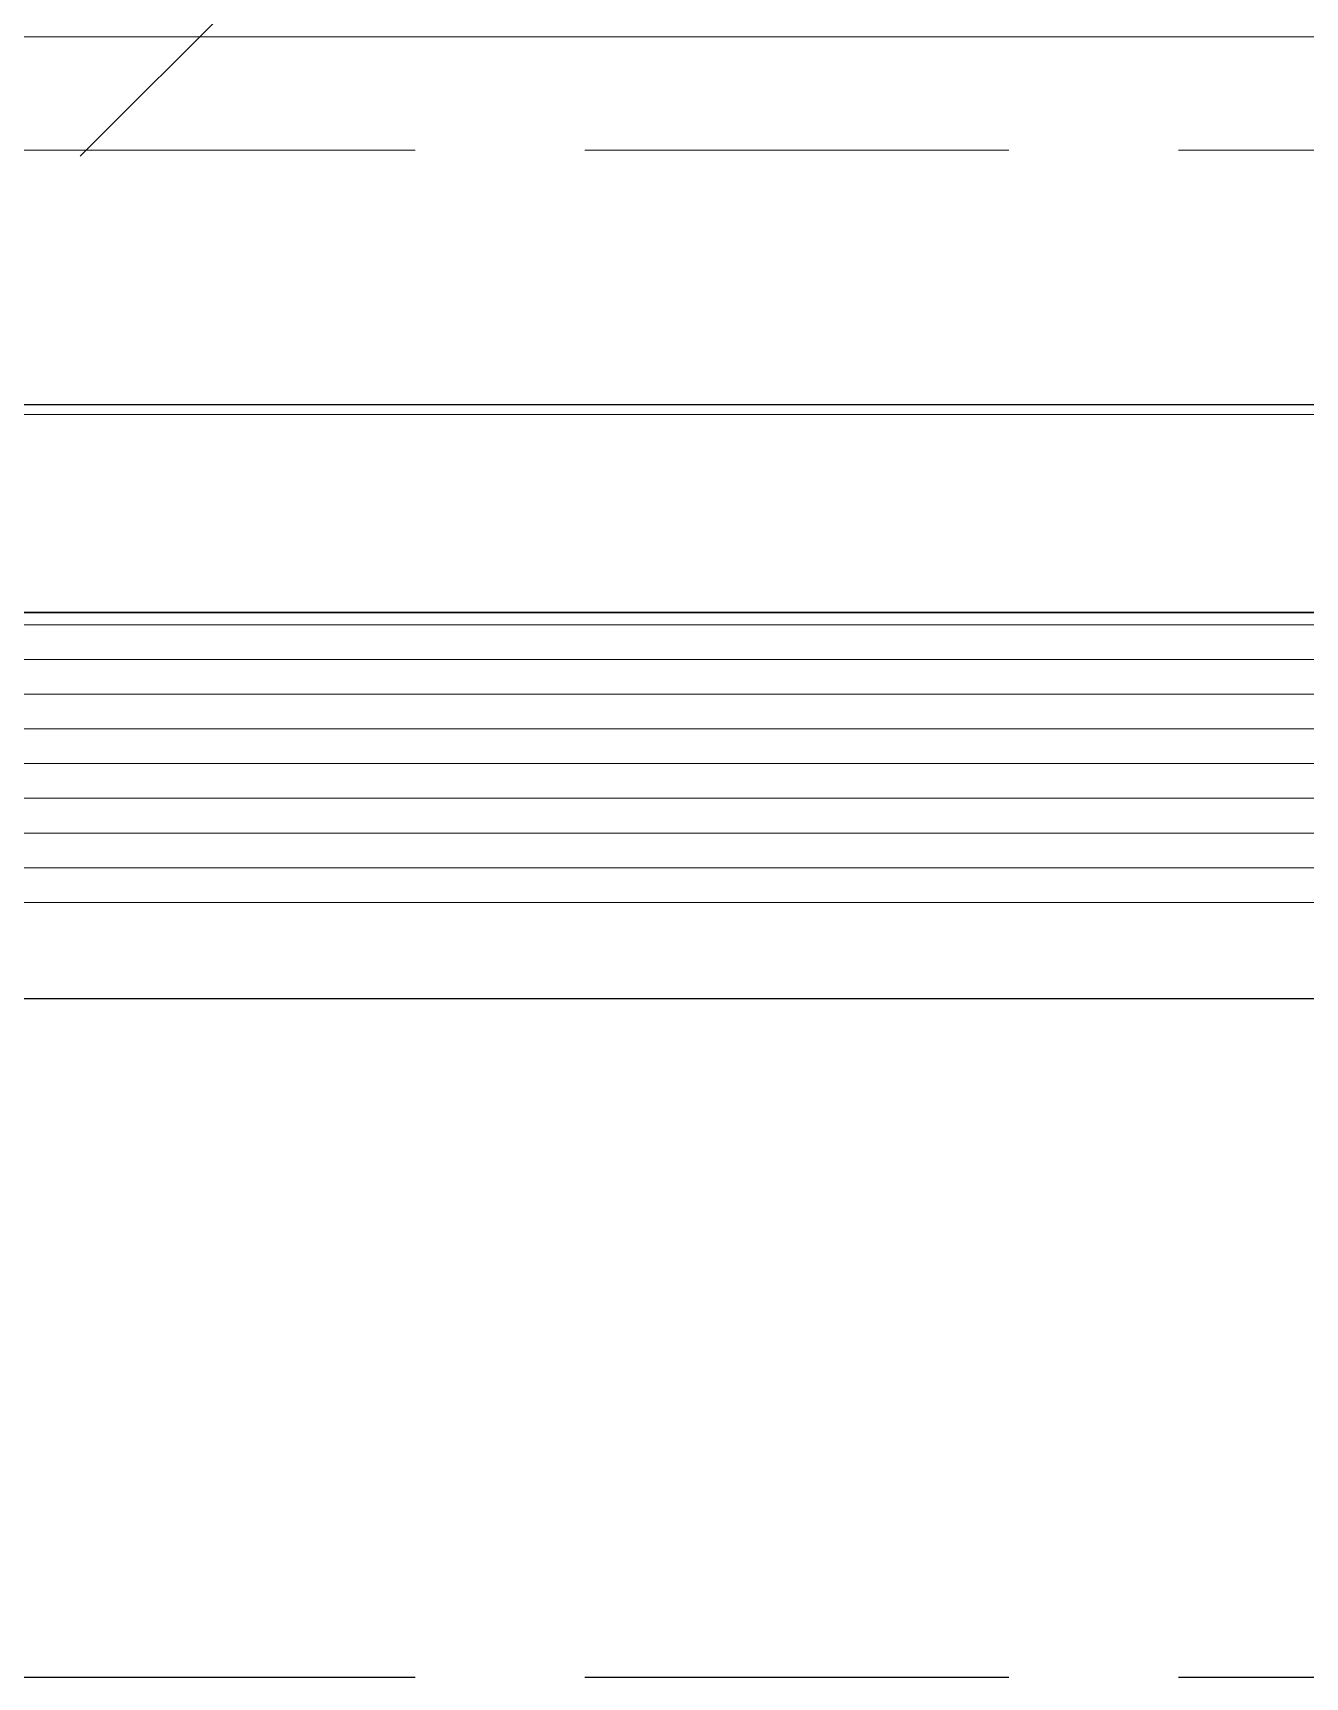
# Model space of a CAD drawing. Extents: x 5031545 to 5313844, y -886381 to -283477.
# Drawn here: x 5191821 to 5192571, y -856181 to -855212 of the extents above; entities that cross this region are included whole.
import ezdxf

# ---------------------------------------------------------------- set-up
doc = ezdxf.new("R2010")
doc.units = 0
doc.header["$LTSCALE"] = 1000
doc.header["$MEASUREMENT"] = 0
doc.linetypes.add('DASH', pattern=[0.35, 0.25, -0.1])
doc.layers.get('0').update_dxf_attribs({"linetype": 'CONTINUOUS'})
for name, color, linetype in [('SHTLN', 4, 'CONTINUOUS'), ('卫生间', 6, 'CONTINUOUS'), ('看线', 185, 'CONTINUOUS')]:
    doc.layers.add(name, color=color, linetype=linetype)
for name, color, linetype, lineweight in [('平面-栏杆', 56, 'CONTINUOUS', 15), ('平面-看线', 252, 'CONTINUOUS', 15), ('平面-空调预留孔', 252, 'CONTINUOUS', 15)]:
    doc.layers.add(name, color=color, linetype=linetype, lineweight=lineweight)

# ---------------------------------------------------------------- blocks, each defined once
blk = doc.blocks.new('gdgdgdrgdfsfs')
at = {"layer": '平面-空调预留孔', "color": 252}
for p, q in [((703030.02, 763961.62), (701455.02, 763961.62)), ((703023.86, 763845.19), (701461.18, 763845.19)), ((703023.86, 763844.89), (701461.18, 763844.89)), ((703023.86, 763837.79), (701461.18, 763837.79)), ((703026.17, 763817.33), (701458.87, 763817.33)), ((703026.17, 763796.87), (701458.87, 763796.87)), ((703026.17, 763776.42), (701458.87, 763776.42)), ((703026.17, 763755.96), (701458.87, 763755.96)), ((703026.17, 763735.5), (701458.87, 763735.5)), ((703026.17, 763715.04), (701458.87, 763715.04)), ((703026.17, 763694.59), (701458.87, 763694.59)), ((703026.17, 763674.13), (701458.87, 763674.13))]:
    blk.add_line(p, q, dxfattribs=at)
blk = doc.blocks.new('BFBTCSD')
at = {"layer": '卫生间', "color": 252, "linetype": 'DASH'}
blk.add_lwpolyline([(706816.58, 673857.17), (705216.56, 673857.17), (705216.56, 672657.17), (684016.59, 672657.17), (684016.59, 673857.17), (681416.58, 673857.17), (681416.58, 683557.17), (683216.58, 683557.17), (683216.58, 684557.17), (689716.58, 684557.17), (689716.58, 689157.17), (698116.58, 689157.17), (698116.58, 684657.17), (697816.58, 684657.17), (697816.58, 683557.17), (699116.58, 683557.17), (699116.58, 684557.17), (706016.58, 684557.17), (706016.58, 683557.17), (706816.58, 683557.17)], dxfattribs=at)
blk = doc.blocks.new('$TelecSys$00000008')
blk.add_line((0.4, 0.4), (-0.4, -0.4))

msp = doc.modelspace()

# ---------------------------------------------------------------- linework, layer by layer
at = {"layer": '平面-栏杆', "color": 252}
msp.add_lwpolyline([(5193096.1, -855214.14), (5188596.1, -855214.14)], dxfattribs=at)
at = {"layer": '平面-看线', "color": 252, "linetype": 'DASH'}
msp.add_lwpolyline([(5193096.1, -855280.8), (5188596.1, -855280.8)], dxfattribs=at)
at = {"layer": '看线', "color": 252, "ltscale": 0.5}
for points in [[(5188646.11, -855430.8), (5193096.1, -855430.81)], [(5191096.1, -855430.81), (5191096.1, -855780.81), (5193096.1, -855780.81), (5193096.1, -855430.81)]]:
    msp.add_lwpolyline(points, dxfattribs=at)

# ---------------------------------------------------------------- block references
at = {"xscale": -1}
msp.add_blockref('BFBTCSD', (5891762.67, -1528837.97), dxfattribs=at)
at = {"layer": 'SHTLN', "color": 6, "xscale": 250, "yscale": 250, "zscale": 250, "rotation": 180}
msp.add_blockref('$TelecSys$00000008', (5191948.76, -855184.37), dxfattribs=at)
at = {"layer": '平面-空调预留孔', "color": 252, "xscale": -1}
msp.add_blockref('gdgdgdrgdfsfs', (5894338.62, -1619398.37), dxfattribs=at)

doc.saveas('drawing.dxf')
